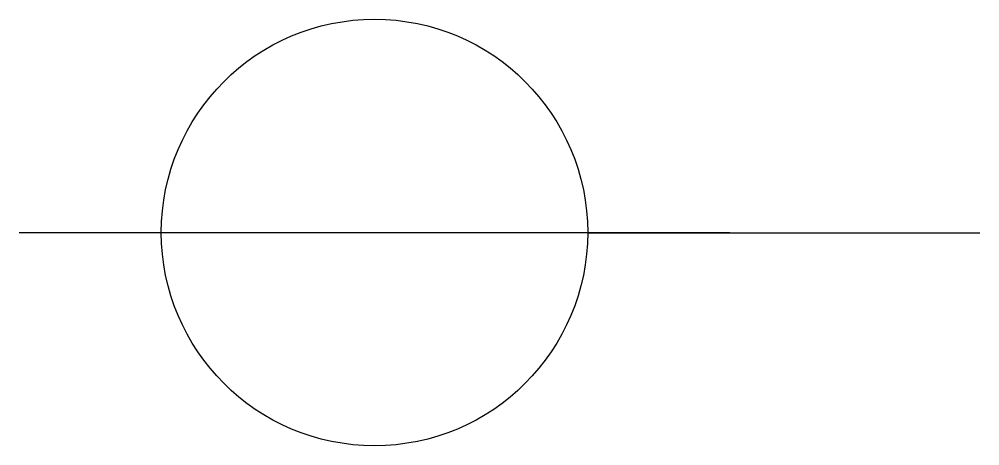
# Model space of a CAD drawing. Header units: millimetres. Extents: x -1.85 to 3.22, y -1.13 to 1.12.
import ezdxf

# ---------------------------------------------------------------- set-up
doc = ezdxf.new("R2010")
doc.units = ezdxf.units.MM

msp = doc.modelspace()

# ---------------------------------------------------------------- linework, layer by layer
at = {"linetype": 'Continuous'}
msp.add_line((-1.8533, -0.0026), (1.8967, -0.0026), dxfattribs=at)
msp.add_line((1.1476, -0.0036), (3.2161, -0.0036))
msp.add_circle((0.0217, -0.0026), 1.125, dxfattribs=at)

doc.saveas('drawing.dxf')
